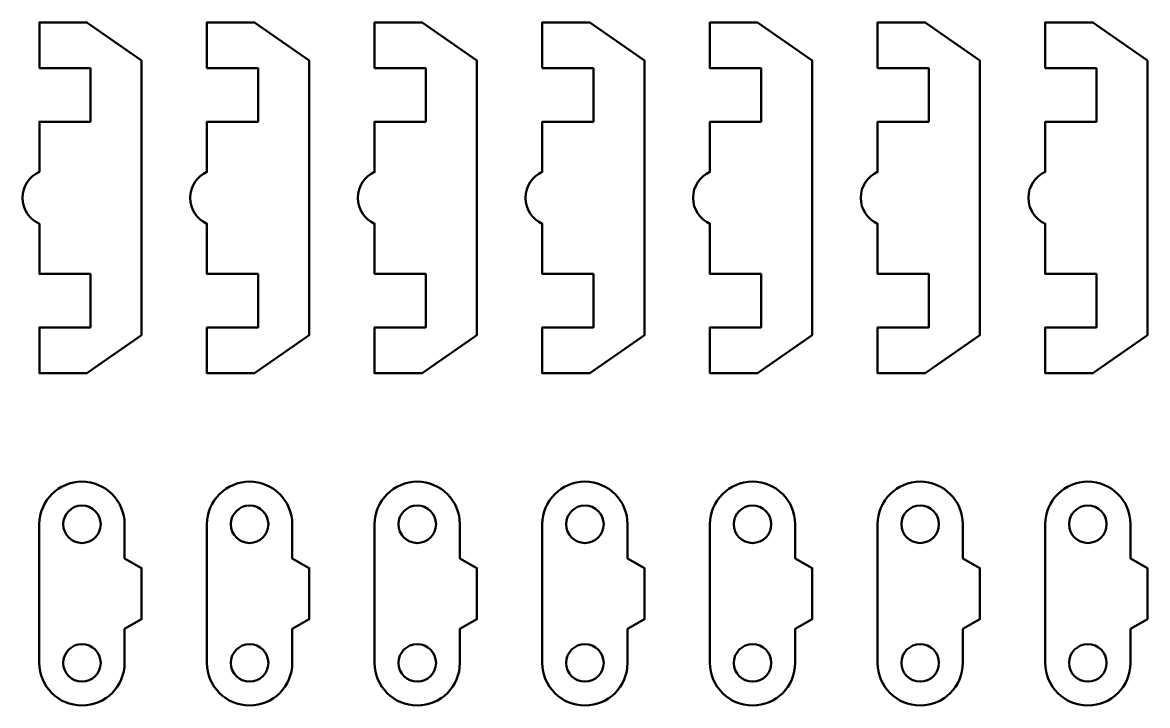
# Model space of a CAD drawing. Header units: inches. Extents: x 247 to 2765, y -1897 to -1110.
# Drawn here: x 1202.4 to 1268.3, y -1374.1 to -1334 of the extents above; entities that cross this region are included whole.
import ezdxf

# ---------------------------------------------------------------- set-up
doc = ezdxf.new("R2010")
doc.units = ezdxf.units.IN
doc.header["$MEASUREMENT"] = 0
doc.layers.add('Layer 1', color=7, linetype='Continuous')

msp = doc.modelspace()

# ---------------------------------------------------------------- linework, layer by layer
at = {"layer": 'Layer 1', "color": 18, "lineweight": 50, "true_color": 0x010101}
for points, knots in [([(1203.343, -1336.702), (1203.343, -1336.702), (1206.343, -1336.702), (1206.343, -1336.702), (1206.343, -1336.702), (1206.343, -1339.839), (1206.343, -1339.839), (1206.343, -1339.839), (1203.343, -1339.839), (1203.343, -1339.839), (1203.343, -1339.839), (1203.343, -1342.787), (1203.343, -1342.787), (1202.762, -1343.046), (1202.356, -1343.627), (1202.356, -1344.303), (1202.356, -1344.98), (1202.762, -1345.56), (1203.343, -1345.82), (1203.343, -1345.82), (1203.343, -1348.767), (1203.343, -1348.767), (1203.343, -1348.767), (1206.343, -1348.767), (1206.343, -1348.767), (1206.343, -1348.767), (1206.343, -1351.904), (1206.343, -1351.904), (1206.343, -1351.904), (1203.343, -1351.904), (1203.343, -1351.904), (1203.343, -1351.904), (1203.343, -1354.592), (1203.343, -1354.592), (1203.343, -1354.592), (1206.137, -1354.592), (1206.137, -1354.592), (1206.137, -1354.592), (1209.34, -1352.358), (1209.34, -1352.358), (1209.34, -1352.358), (1209.34, -1336.248), (1209.34, -1336.248), (1209.34, -1336.248), (1206.137, -1334.014), (1206.137, -1334.014), (1206.137, -1334.014), (1203.343, -1334.014), (1203.343, -1334.014), (1203.343, -1334.014), (1203.343, -1336.702), (1203.343, -1336.702)], [0, 0, 0, 0, 1, 1, 1, 2, 2, 2, 3, 3, 3, 4, 4, 4, 5, 5, 5, 6, 6, 6, 7, 7, 7, 8, 8, 8, 9, 9, 9, 10, 10, 10, 11, 11, 11, 12, 12, 12, 13, 13, 13, 14, 14, 14, 15, 15, 15, 16, 16, 16, 17, 17, 17, 17]), ([(1213.174, -1336.702), (1213.174, -1336.702), (1216.174, -1336.702), (1216.174, -1336.702), (1216.174, -1336.702), (1216.174, -1339.839), (1216.174, -1339.839), (1216.174, -1339.839), (1213.174, -1339.839), (1213.174, -1339.839), (1213.174, -1339.839), (1213.174, -1342.787), (1213.174, -1342.787), (1212.594, -1343.046), (1212.187, -1343.627), (1212.187, -1344.303), (1212.187, -1344.98), (1212.594, -1345.56), (1213.174, -1345.82), (1213.174, -1345.82), (1213.174, -1348.767), (1213.174, -1348.767), (1213.174, -1348.767), (1216.174, -1348.767), (1216.174, -1348.767), (1216.174, -1348.767), (1216.174, -1351.904), (1216.174, -1351.904), (1216.174, -1351.904), (1213.174, -1351.904), (1213.174, -1351.904), (1213.174, -1351.904), (1213.174, -1354.592), (1213.174, -1354.592), (1213.174, -1354.592), (1215.969, -1354.592), (1215.969, -1354.592), (1215.969, -1354.592), (1219.171, -1352.358), (1219.171, -1352.358), (1219.171, -1352.358), (1219.171, -1336.248), (1219.171, -1336.248), (1219.171, -1336.248), (1215.969, -1334.014), (1215.969, -1334.014), (1215.969, -1334.014), (1213.174, -1334.014), (1213.174, -1334.014), (1213.174, -1334.014), (1213.174, -1336.702), (1213.174, -1336.702)], [0, 0, 0, 0, 1, 1, 1, 2, 2, 2, 3, 3, 3, 4, 4, 4, 5, 5, 5, 6, 6, 6, 7, 7, 7, 8, 8, 8, 9, 9, 9, 10, 10, 10, 11, 11, 11, 12, 12, 12, 13, 13, 13, 14, 14, 14, 15, 15, 15, 16, 16, 16, 17, 17, 17, 17]), ([(1223.005, -1336.702), (1223.005, -1336.702), (1226.005, -1336.702), (1226.005, -1336.702), (1226.005, -1336.702), (1226.005, -1339.839), (1226.005, -1339.839), (1226.005, -1339.839), (1223.005, -1339.839), (1223.005, -1339.839), (1223.005, -1339.839), (1223.005, -1342.787), (1223.005, -1342.787), (1222.425, -1343.046), (1222.018, -1343.627), (1222.018, -1344.303), (1222.018, -1344.98), (1222.425, -1345.56), (1223.005, -1345.82), (1223.005, -1345.82), (1223.005, -1348.767), (1223.005, -1348.767), (1223.005, -1348.767), (1226.005, -1348.767), (1226.005, -1348.767), (1226.005, -1348.767), (1226.005, -1351.904), (1226.005, -1351.904), (1226.005, -1351.904), (1223.005, -1351.904), (1223.005, -1351.904), (1223.005, -1351.904), (1223.005, -1354.592), (1223.005, -1354.592), (1223.005, -1354.592), (1225.8, -1354.592), (1225.8, -1354.592), (1225.8, -1354.592), (1229.003, -1352.358), (1229.003, -1352.358), (1229.003, -1352.358), (1229.003, -1336.248), (1229.003, -1336.248), (1229.003, -1336.248), (1225.8, -1334.014), (1225.8, -1334.014), (1225.8, -1334.014), (1223.005, -1334.014), (1223.005, -1334.014), (1223.005, -1334.014), (1223.005, -1336.702), (1223.005, -1336.702)], [0, 0, 0, 0, 1, 1, 1, 2, 2, 2, 3, 3, 3, 4, 4, 4, 5, 5, 5, 6, 6, 6, 7, 7, 7, 8, 8, 8, 9, 9, 9, 10, 10, 10, 11, 11, 11, 12, 12, 12, 13, 13, 13, 14, 14, 14, 15, 15, 15, 16, 16, 16, 17, 17, 17, 17]), ([(1232.837, -1336.702), (1232.837, -1336.702), (1235.837, -1336.702), (1235.837, -1336.702), (1235.837, -1336.702), (1235.837, -1339.839), (1235.837, -1339.839), (1235.837, -1339.839), (1232.837, -1339.839), (1232.837, -1339.839), (1232.837, -1339.839), (1232.837, -1342.787), (1232.837, -1342.787), (1232.256, -1343.046), (1231.85, -1343.627), (1231.85, -1344.303), (1231.85, -1344.98), (1232.256, -1345.56), (1232.837, -1345.82), (1232.837, -1345.82), (1232.837, -1348.767), (1232.837, -1348.767), (1232.837, -1348.767), (1235.837, -1348.767), (1235.837, -1348.767), (1235.837, -1348.767), (1235.837, -1351.904), (1235.837, -1351.904), (1235.837, -1351.904), (1232.837, -1351.904), (1232.837, -1351.904), (1232.837, -1351.904), (1232.837, -1354.592), (1232.837, -1354.592), (1232.837, -1354.592), (1235.631, -1354.592), (1235.631, -1354.592), (1235.631, -1354.592), (1238.834, -1352.358), (1238.834, -1352.358), (1238.834, -1352.358), (1238.834, -1336.248), (1238.834, -1336.248), (1238.834, -1336.248), (1235.631, -1334.014), (1235.631, -1334.014), (1235.631, -1334.014), (1232.837, -1334.014), (1232.837, -1334.014), (1232.837, -1334.014), (1232.837, -1336.702), (1232.837, -1336.702)], [0, 0, 0, 0, 1, 1, 1, 2, 2, 2, 3, 3, 3, 4, 4, 4, 5, 5, 5, 6, 6, 6, 7, 7, 7, 8, 8, 8, 9, 9, 9, 10, 10, 10, 11, 11, 11, 12, 12, 12, 13, 13, 13, 14, 14, 14, 15, 15, 15, 16, 16, 16, 17, 17, 17, 17]), ([(1242.669, -1336.702), (1242.669, -1336.702), (1245.668, -1336.702), (1245.668, -1336.702), (1245.668, -1336.702), (1245.668, -1339.839), (1245.668, -1339.839), (1245.668, -1339.839), (1242.668, -1339.839), (1242.668, -1339.839), (1242.668, -1339.839), (1242.668, -1342.787), (1242.668, -1342.787), (1242.087, -1343.046), (1241.681, -1343.627), (1241.681, -1344.303), (1241.681, -1344.98), (1242.087, -1345.56), (1242.668, -1345.82), (1242.668, -1345.82), (1242.668, -1348.767), (1242.668, -1348.767), (1242.668, -1348.767), (1245.668, -1348.767), (1245.668, -1348.767), (1245.668, -1348.767), (1245.668, -1351.904), (1245.668, -1351.904), (1245.668, -1351.904), (1242.668, -1351.904), (1242.668, -1351.904), (1242.668, -1351.904), (1242.668, -1354.592), (1242.668, -1354.592), (1242.668, -1354.592), (1245.463, -1354.592), (1245.463, -1354.592), (1245.463, -1354.592), (1248.666, -1352.358), (1248.666, -1352.358), (1248.666, -1352.358), (1248.666, -1336.248), (1248.666, -1336.248), (1248.666, -1336.248), (1245.463, -1334.014), (1245.463, -1334.014), (1245.463, -1334.014), (1242.668, -1334.014), (1242.668, -1334.014), (1242.668, -1334.014), (1242.668, -1336.702), (1242.668, -1336.702), (1242.668, -1336.702), (1242.669, -1336.702), (1242.669, -1336.702)], [0, 0, 0, 0, 1, 1, 1, 2, 2, 2, 3, 3, 3, 4, 4, 4, 5, 5, 5, 6, 6, 6, 7, 7, 7, 8, 8, 8, 9, 9, 9, 10, 10, 10, 11, 11, 11, 12, 12, 12, 13, 13, 13, 14, 14, 14, 15, 15, 15, 16, 16, 16, 17, 17, 17, 18, 18, 18, 18]), ([(1252.5, -1336.702), (1252.5, -1336.702), (1255.5, -1336.702), (1255.5, -1336.702), (1255.5, -1336.702), (1255.5, -1339.839), (1255.5, -1339.839), (1255.5, -1339.839), (1252.5, -1339.839), (1252.5, -1339.839), (1252.5, -1339.839), (1252.5, -1342.787), (1252.5, -1342.787), (1251.919, -1343.046), (1251.513, -1343.627), (1251.513, -1344.303), (1251.513, -1344.98), (1251.919, -1345.56), (1252.5, -1345.82), (1252.5, -1345.82), (1252.5, -1348.767), (1252.5, -1348.767), (1252.5, -1348.767), (1255.5, -1348.767), (1255.5, -1348.767), (1255.5, -1348.767), (1255.5, -1351.904), (1255.5, -1351.904), (1255.5, -1351.904), (1252.5, -1351.904), (1252.5, -1351.904), (1252.5, -1351.904), (1252.5, -1354.592), (1252.5, -1354.592), (1252.5, -1354.592), (1255.294, -1354.592), (1255.294, -1354.592), (1255.294, -1354.592), (1258.497, -1352.358), (1258.497, -1352.358), (1258.497, -1352.358), (1258.497, -1336.248), (1258.497, -1336.248), (1258.497, -1336.248), (1255.294, -1334.014), (1255.294, -1334.014), (1255.294, -1334.014), (1252.5, -1334.014), (1252.5, -1334.014), (1252.5, -1334.014), (1252.5, -1336.702), (1252.5, -1336.702)], [0, 0, 0, 0, 1, 1, 1, 2, 2, 2, 3, 3, 3, 4, 4, 4, 5, 5, 5, 6, 6, 6, 7, 7, 7, 8, 8, 8, 9, 9, 9, 10, 10, 10, 11, 11, 11, 12, 12, 12, 13, 13, 13, 14, 14, 14, 15, 15, 15, 16, 16, 16, 17, 17, 17, 17]), ([(1262.331, -1336.702), (1262.331, -1336.702), (1265.331, -1336.702), (1265.331, -1336.702), (1265.331, -1336.702), (1265.331, -1339.839), (1265.331, -1339.839), (1265.331, -1339.839), (1262.331, -1339.839), (1262.331, -1339.839), (1262.331, -1339.839), (1262.331, -1342.787), (1262.331, -1342.787), (1261.751, -1343.046), (1261.344, -1343.627), (1261.344, -1344.303), (1261.344, -1344.98), (1261.751, -1345.56), (1262.331, -1345.82), (1262.331, -1345.82), (1262.331, -1348.767), (1262.331, -1348.767), (1262.331, -1348.767), (1265.331, -1348.767), (1265.331, -1348.767), (1265.331, -1348.767), (1265.331, -1351.904), (1265.331, -1351.904), (1265.331, -1351.904), (1262.331, -1351.904), (1262.331, -1351.904), (1262.331, -1351.904), (1262.331, -1354.592), (1262.331, -1354.592), (1262.331, -1354.592), (1265.126, -1354.592), (1265.126, -1354.592), (1265.126, -1354.592), (1268.328, -1352.358), (1268.328, -1352.358), (1268.328, -1352.358), (1268.328, -1336.248), (1268.328, -1336.248), (1268.328, -1336.248), (1265.126, -1334.014), (1265.126, -1334.014), (1265.126, -1334.014), (1262.331, -1334.014), (1262.331, -1334.014), (1262.331, -1334.014), (1262.331, -1336.702), (1262.331, -1336.702)], [0, 0, 0, 0, 1, 1, 1, 2, 2, 2, 3, 3, 3, 4, 4, 4, 5, 5, 5, 6, 6, 6, 7, 7, 7, 8, 8, 8, 9, 9, 9, 10, 10, 10, 11, 11, 11, 12, 12, 12, 13, 13, 13, 14, 14, 14, 15, 15, 15, 16, 16, 16, 17, 17, 17, 17]), ([(1208.342, -1371.592), (1208.342, -1371.592), (1208.342, -1369.598), (1208.342, -1369.598), (1208.342, -1369.598), (1209.34, -1369.03), (1209.34, -1369.03), (1209.34, -1369.03), (1209.34, -1366.03), (1209.34, -1366.03), (1209.34, -1366.03), (1208.342, -1365.462), (1208.342, -1365.462), (1208.342, -1365.462), (1208.342, -1363.457), (1208.342, -1363.457), (1208.342, -1362.079), (1207.22, -1360.957), (1205.842, -1360.957), (1204.464, -1360.957), (1203.342, -1362.079), (1203.342, -1363.457), (1203.342, -1363.457), (1203.342, -1371.593), (1203.342, -1371.593), (1203.342, -1372.971), (1204.464, -1374.093), (1205.842, -1374.093), (1207.22, -1374.092), (1208.342, -1372.97), (1208.342, -1371.592)], [0, 0, 0, 0, 1, 1, 1, 2, 2, 2, 3, 3, 3, 4, 4, 4, 5, 5, 5, 6, 6, 6, 7, 7, 7, 8, 8, 8, 9, 9, 9, 10, 10, 10, 10]), ([(1218.174, -1371.592), (1218.174, -1371.592), (1218.174, -1369.598), (1218.174, -1369.598), (1218.174, -1369.598), (1219.171, -1369.03), (1219.171, -1369.03), (1219.171, -1369.03), (1219.171, -1366.03), (1219.171, -1366.03), (1219.171, -1366.03), (1218.174, -1365.462), (1218.174, -1365.462), (1218.174, -1365.462), (1218.174, -1363.457), (1218.174, -1363.457), (1218.174, -1362.079), (1217.052, -1360.957), (1215.673, -1360.957), (1214.295, -1360.957), (1213.173, -1362.079), (1213.173, -1363.457), (1213.173, -1363.457), (1213.173, -1371.593), (1213.173, -1371.593), (1213.173, -1372.971), (1214.295, -1374.093), (1215.673, -1374.093), (1217.052, -1374.092), (1218.174, -1372.97), (1218.174, -1371.592)], [0, 0, 0, 0, 1, 1, 1, 2, 2, 2, 3, 3, 3, 4, 4, 4, 5, 5, 5, 6, 6, 6, 7, 7, 7, 8, 8, 8, 9, 9, 9, 10, 10, 10, 10]), ([(1228.005, -1371.592), (1228.005, -1371.592), (1228.005, -1369.598), (1228.005, -1369.598), (1228.005, -1369.598), (1229.003, -1369.03), (1229.003, -1369.03), (1229.003, -1369.03), (1229.003, -1366.03), (1229.003, -1366.03), (1229.003, -1366.03), (1228.005, -1365.462), (1228.005, -1365.462), (1228.005, -1365.462), (1228.005, -1363.457), (1228.005, -1363.457), (1228.005, -1362.079), (1226.883, -1360.957), (1225.505, -1360.957), (1224.126, -1360.957), (1223.005, -1362.079), (1223.005, -1363.457), (1223.005, -1363.457), (1223.005, -1371.593), (1223.005, -1371.593), (1223.005, -1372.971), (1224.126, -1374.093), (1225.505, -1374.093), (1226.883, -1374.092), (1228.005, -1372.97), (1228.005, -1371.592)], [0, 0, 0, 0, 1, 1, 1, 2, 2, 2, 3, 3, 3, 4, 4, 4, 5, 5, 5, 6, 6, 6, 7, 7, 7, 8, 8, 8, 9, 9, 9, 10, 10, 10, 10]), ([(1237.837, -1371.592), (1237.837, -1371.592), (1237.837, -1369.598), (1237.837, -1369.598), (1237.837, -1369.598), (1238.834, -1369.03), (1238.834, -1369.03), (1238.834, -1369.03), (1238.834, -1366.03), (1238.834, -1366.03), (1238.834, -1366.03), (1237.837, -1365.462), (1237.837, -1365.462), (1237.837, -1365.462), (1237.837, -1363.457), (1237.837, -1363.457), (1237.837, -1362.079), (1236.715, -1360.957), (1235.336, -1360.957), (1233.958, -1360.957), (1232.836, -1362.079), (1232.836, -1363.457), (1232.836, -1363.457), (1232.836, -1371.593), (1232.836, -1371.593), (1232.836, -1372.971), (1233.958, -1374.093), (1235.336, -1374.093), (1236.715, -1374.092), (1237.837, -1372.97), (1237.837, -1371.592)], [0, 0, 0, 0, 1, 1, 1, 2, 2, 2, 3, 3, 3, 4, 4, 4, 5, 5, 5, 6, 6, 6, 7, 7, 7, 8, 8, 8, 9, 9, 9, 10, 10, 10, 10]), ([(1247.668, -1371.592), (1247.668, -1371.592), (1247.668, -1369.598), (1247.668, -1369.598), (1247.668, -1369.598), (1248.666, -1369.03), (1248.666, -1369.03), (1248.666, -1369.03), (1248.666, -1366.03), (1248.666, -1366.03), (1248.666, -1366.03), (1247.668, -1365.462), (1247.668, -1365.462), (1247.668, -1365.462), (1247.668, -1363.457), (1247.668, -1363.457), (1247.668, -1362.079), (1246.546, -1360.957), (1245.167, -1360.957), (1243.789, -1360.957), (1242.668, -1362.079), (1242.668, -1363.457), (1242.668, -1363.457), (1242.668, -1371.593), (1242.668, -1371.593), (1242.668, -1372.971), (1243.789, -1374.093), (1245.167, -1374.093), (1246.546, -1374.092), (1247.668, -1372.97), (1247.668, -1371.592)], [0, 0, 0, 0, 1, 1, 1, 2, 2, 2, 3, 3, 3, 4, 4, 4, 5, 5, 5, 6, 6, 6, 7, 7, 7, 8, 8, 8, 9, 9, 9, 10, 10, 10, 10]), ([(1257.499, -1371.592), (1257.499, -1371.592), (1257.499, -1369.598), (1257.499, -1369.598), (1257.499, -1369.598), (1258.497, -1369.03), (1258.497, -1369.03), (1258.497, -1369.03), (1258.497, -1366.03), (1258.497, -1366.03), (1258.497, -1366.03), (1257.499, -1365.462), (1257.499, -1365.462), (1257.499, -1365.462), (1257.499, -1363.457), (1257.499, -1363.457), (1257.499, -1362.079), (1256.377, -1360.957), (1254.999, -1360.957), (1253.621, -1360.957), (1252.499, -1362.079), (1252.499, -1363.457), (1252.499, -1363.457), (1252.499, -1371.593), (1252.499, -1371.593), (1252.499, -1372.971), (1253.621, -1374.093), (1254.999, -1374.093), (1256.377, -1374.092), (1257.499, -1372.97), (1257.499, -1371.592)], [0, 0, 0, 0, 1, 1, 1, 2, 2, 2, 3, 3, 3, 4, 4, 4, 5, 5, 5, 6, 6, 6, 7, 7, 7, 8, 8, 8, 9, 9, 9, 10, 10, 10, 10]), ([(1267.331, -1371.592), (1267.331, -1371.592), (1267.331, -1369.598), (1267.331, -1369.598), (1267.331, -1369.598), (1268.328, -1369.03), (1268.328, -1369.03), (1268.328, -1369.03), (1268.328, -1366.03), (1268.328, -1366.03), (1268.328, -1366.03), (1267.331, -1365.462), (1267.331, -1365.462), (1267.331, -1365.462), (1267.331, -1363.457), (1267.331, -1363.457), (1267.331, -1362.079), (1266.209, -1360.957), (1264.83, -1360.957), (1263.452, -1360.957), (1262.331, -1362.079), (1262.331, -1363.457), (1262.331, -1363.457), (1262.331, -1371.593), (1262.331, -1371.593), (1262.331, -1372.971), (1263.452, -1374.093), (1264.83, -1374.093), (1266.209, -1374.092), (1267.331, -1372.97), (1267.331, -1371.592)], [0, 0, 0, 0, 1, 1, 1, 2, 2, 2, 3, 3, 3, 4, 4, 4, 5, 5, 5, 6, 6, 6, 7, 7, 7, 8, 8, 8, 9, 9, 9, 10, 10, 10, 10]), ([(1204.742, -1363.457), (1204.742, -1362.849), (1205.235, -1362.357), (1205.842, -1362.357), (1206.45, -1362.357), (1206.942, -1362.849), (1206.942, -1363.457), (1206.942, -1364.066), (1206.45, -1364.557), (1205.842, -1364.557), (1205.235, -1364.557), (1204.742, -1364.066), (1204.742, -1363.457)], [0, 0, 0, 0, 1, 1, 1, 2, 2, 2, 3, 3, 3, 4, 4, 4, 4]), ([(1214.573, -1363.457), (1214.573, -1362.849), (1215.066, -1362.357), (1215.673, -1362.357), (1216.281, -1362.357), (1216.774, -1362.849), (1216.774, -1363.457), (1216.774, -1364.066), (1216.281, -1364.557), (1215.673, -1364.557), (1215.066, -1364.557), (1214.573, -1364.066), (1214.573, -1363.457)], [0, 0, 0, 0, 1, 1, 1, 2, 2, 2, 3, 3, 3, 4, 4, 4, 4]), ([(1224.405, -1363.457), (1224.405, -1362.849), (1224.897, -1362.357), (1225.505, -1362.357), (1226.112, -1362.357), (1226.605, -1362.849), (1226.605, -1363.457), (1226.605, -1364.066), (1226.112, -1364.557), (1225.505, -1364.557), (1224.897, -1364.557), (1224.405, -1364.066), (1224.405, -1363.457)], [0, 0, 0, 0, 1, 1, 1, 2, 2, 2, 3, 3, 3, 4, 4, 4, 4]), ([(1234.236, -1363.457), (1234.236, -1362.849), (1234.729, -1362.357), (1235.336, -1362.357), (1235.944, -1362.357), (1236.437, -1362.849), (1236.437, -1363.457), (1236.437, -1364.066), (1235.944, -1364.557), (1235.336, -1364.557), (1234.729, -1364.557), (1234.236, -1364.066), (1234.236, -1363.457)], [0, 0, 0, 0, 1, 1, 1, 2, 2, 2, 3, 3, 3, 4, 4, 4, 4]), ([(1244.067, -1363.457), (1244.067, -1362.849), (1244.56, -1362.357), (1245.167, -1362.357), (1245.775, -1362.357), (1246.268, -1362.849), (1246.268, -1363.457), (1246.268, -1364.066), (1245.775, -1364.557), (1245.167, -1364.557), (1244.56, -1364.557), (1244.067, -1364.066), (1244.067, -1363.457)], [0, 0, 0, 0, 1, 1, 1, 2, 2, 2, 3, 3, 3, 4, 4, 4, 4]), ([(1253.899, -1363.457), (1253.899, -1362.849), (1254.392, -1362.357), (1254.999, -1362.357), (1255.607, -1362.357), (1256.099, -1362.849), (1256.099, -1363.457), (1256.099, -1364.066), (1255.607, -1364.557), (1254.999, -1364.557), (1254.392, -1364.557), (1253.899, -1364.066), (1253.899, -1363.457)], [0, 0, 0, 0, 1, 1, 1, 2, 2, 2, 3, 3, 3, 4, 4, 4, 4]), ([(1263.731, -1363.457), (1263.731, -1362.849), (1264.223, -1362.357), (1264.83, -1362.357), (1265.438, -1362.357), (1265.931, -1362.849), (1265.931, -1363.457), (1265.931, -1364.066), (1265.438, -1364.557), (1264.83, -1364.557), (1264.223, -1364.557), (1263.731, -1364.066), (1263.731, -1363.457)], [0, 0, 0, 0, 1, 1, 1, 2, 2, 2, 3, 3, 3, 4, 4, 4, 4]), ([(1204.742, -1371.592), (1204.742, -1370.985), (1205.234, -1370.493), (1205.842, -1370.493), (1206.45, -1370.493), (1206.942, -1370.985), (1206.942, -1371.592), (1206.942, -1372.2), (1206.45, -1372.692), (1205.842, -1372.692), (1205.235, -1372.692), (1204.742, -1372.2), (1204.742, -1371.592)], [0, 0, 0, 0, 1, 1, 1, 2, 2, 2, 3, 3, 3, 4, 4, 4, 4]), ([(1214.573, -1371.592), (1214.573, -1370.985), (1215.066, -1370.493), (1215.673, -1370.493), (1216.281, -1370.493), (1216.774, -1370.985), (1216.774, -1371.592), (1216.774, -1372.2), (1216.282, -1372.692), (1215.673, -1372.692), (1215.066, -1372.692), (1214.573, -1372.2), (1214.573, -1371.592)], [0, 0, 0, 0, 1, 1, 1, 2, 2, 2, 3, 3, 3, 4, 4, 4, 4]), ([(1224.405, -1371.592), (1224.405, -1370.985), (1224.897, -1370.493), (1225.505, -1370.493), (1226.113, -1370.493), (1226.606, -1370.985), (1226.606, -1371.592), (1226.606, -1372.2), (1226.113, -1372.692), (1225.505, -1372.692), (1224.897, -1372.692), (1224.405, -1372.2), (1224.405, -1371.592)], [0, 0, 0, 0, 1, 1, 1, 2, 2, 2, 3, 3, 3, 4, 4, 4, 4]), ([(1234.236, -1371.592), (1234.236, -1370.985), (1234.728, -1370.493), (1235.336, -1370.493), (1235.944, -1370.493), (1236.437, -1370.985), (1236.437, -1371.592), (1236.437, -1372.2), (1235.944, -1372.692), (1235.336, -1372.692), (1234.729, -1372.692), (1234.236, -1372.2), (1234.236, -1371.592)], [0, 0, 0, 0, 1, 1, 1, 2, 2, 2, 3, 3, 3, 4, 4, 4, 4]), ([(1244.068, -1371.592), (1244.068, -1370.985), (1244.56, -1370.493), (1245.168, -1370.493), (1245.775, -1370.493), (1246.268, -1370.985), (1246.268, -1371.592), (1246.268, -1372.2), (1245.776, -1372.692), (1245.168, -1372.692), (1244.56, -1372.692), (1244.068, -1372.2), (1244.068, -1371.592)], [0, 0, 0, 0, 1, 1, 1, 2, 2, 2, 3, 3, 3, 4, 4, 4, 4]), ([(1253.899, -1371.592), (1253.899, -1370.985), (1254.392, -1370.493), (1254.999, -1370.493), (1255.607, -1370.493), (1256.1, -1370.985), (1256.1, -1371.592), (1256.1, -1372.2), (1255.607, -1372.692), (1254.999, -1372.692), (1254.392, -1372.692), (1253.899, -1372.2), (1253.899, -1371.592)], [0, 0, 0, 0, 1, 1, 1, 2, 2, 2, 3, 3, 3, 4, 4, 4, 4]), ([(1263.731, -1371.592), (1263.731, -1370.985), (1264.223, -1370.493), (1264.83, -1370.493), (1265.438, -1370.493), (1265.931, -1370.985), (1265.931, -1371.592), (1265.931, -1372.2), (1265.439, -1372.692), (1264.83, -1372.692), (1264.223, -1372.692), (1263.731, -1372.2), (1263.731, -1371.592)], [0, 0, 0, 0, 1, 1, 1, 2, 2, 2, 3, 3, 3, 4, 4, 4, 4])]:
    msp.add_open_spline(points, degree=3, knots=knots, dxfattribs=at)

doc.saveas('drawing.dxf')
